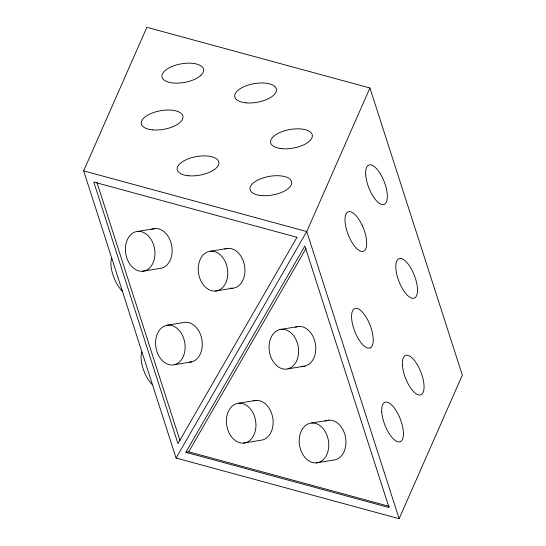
<?xml version="1.0" encoding="UTF-8"?>
<svg xmlns="http://www.w3.org/2000/svg" width="546" height="546" viewBox="0 0 546 546"><rect width="100%" height="100%" fill="white"/><g stroke="black" fill="none" stroke-linecap="round" stroke-linejoin="round"><path stroke-width="0.82" d="M83.674 170.878L146.86 27.3L369.935 87.974L462.325 375.122L399.14 518.7L176.065 458.026L83.674 170.878L306.75 231.552L399.14 518.7M369.935 87.974L306.75 231.552L176.065 458.026M185.831 452.279L304.866 245.993L389.018 507.541L185.831 452.279L188.698 451.808L389.414 506.401M188.698 451.808L306.026 248.471M166.271 325.402L162.735 326.972A20.086 14.612 80.7 0 0 158.381 355.057A20.086 14.612 80.7 0 0 180.037 361.391A20.086 14.612 80.7 0 0 180.617 332.207L177.511 328.692A20.086 14.612 80.7 0 0 166.271 325.402L183.456 322.584A20.086 14.612 80.7 0 1 194.697 325.866L197.795 329.381A20.086 14.612 80.7 0 1 201.542 350.491A20.086 14.612 80.7 0 1 189.319 362.189M287.899 368.878L291.441 367.301A20.086 14.612 80.7 0 0 295.796 339.223A20.086 14.612 80.7 0 0 274.133 332.889A20.086 14.612 80.7 0 0 273.56 362.073L276.658 365.588A20.086 14.612 80.7 0 0 287.899 368.878L305.084 366.059L308.62 364.482A20.086 14.612 80.7 0 0 314.243 339.387A20.086 14.612 80.7 0 0 295.482 327.225M137.783 231.395L154.968 228.576M210.599 251.201L227.784 248.382M142.581 271.246A20.086 14.612 80.7 0 0 151.617 240.322A20.086 14.612 80.7 0 0 126.351 242.397A20.086 14.612 80.7 0 0 142.581 271.246L159.766 268.427A20.086 14.612 80.7 0 0 171.512 244.717A20.086 14.612 80.7 0 0 151.269 229.566M215.397 291.052A20.086 14.612 80.7 0 0 224.433 260.128A20.086 14.612 80.7 0 0 199.167 262.203A20.086 14.612 80.7 0 0 215.397 291.052L232.582 288.233M279.764 329.572L296.942 326.747M174.413 364.708L191.591 361.889M238.773 403.228L255.958 400.402M311.589 423.027L328.774 420.208M243.571 443.072A20.086 14.612 80.7 0 0 252.607 412.148A20.086 14.612 80.7 0 0 227.341 414.223A20.086 14.612 80.7 0 0 243.571 443.072L260.756 440.253A20.086 14.612 80.7 0 0 272.707 417.574A20.086 14.612 80.7 0 0 253.699 400.839M316.387 462.878A20.086 14.612 80.7 0 0 325.423 431.954A20.086 14.612 80.7 0 0 300.157 434.029A20.086 14.612 80.7 0 0 316.387 462.878L333.572 460.06A20.086 14.612 80.7 0 0 345.318 436.35A20.086 14.612 80.7 0 0 325.075 421.198M96.915 182.371L180.023 440.683M305.084 366.059A20.086 14.612 80.7 0 1 301.262 366.291M122.318 291.038A20.086 7.856 68.8 0 1 111.759 258.238M152.471 384.766A20.086 7.856 68.8 0 1 141.919 351.965M224.802 249.072A20.086 14.612 80.7 0 1 244.704 266.591A20.086 14.612 80.7 0 1 230.269 288.179M296.976 237.298L177.941 443.584L93.789 182.036L296.976 237.298M200.908 75.314L197.618 77.771A21.151 9.439 -10.1 0 1 182.883 82.705L177.47 83.163A21.151 9.439 -10.1 0 1 163.09 72.734A21.151 9.439 -10.1 0 1 191.475 63.234A21.151 9.439 -10.1 0 1 200.908 75.314M370.379 347.843L368.195 348.15A21.151 8.272 68.8 0 1 352.743 325.102A21.151 8.272 68.8 0 1 358.34 308.92A21.151 8.272 68.8 0 1 372.809 334.787L373.28 339.441A21.151 8.272 68.8 0 1 370.379 347.843M401.173 258.579L398.928 258.722A21.151 8.272 68.8 0 0 395.782 266.721L396.171 271.301A21.151 8.272 68.8 0 0 410.421 297.59A21.151 8.272 68.8 0 0 416.482 282.186A21.151 8.272 68.8 0 0 401.173 258.579M362.155 225.239L359.65 220.557A21.151 8.272 68.8 0 0 345.386 215.936A21.151 8.272 68.8 0 0 353.91 245.263A21.151 8.272 68.8 0 0 366.687 244.779L366.578 240.465A21.151 8.272 68.8 0 0 362.155 225.239M365.69 174.713A21.151 8.272 68.8 0 0 382.91 204.627A21.151 8.272 68.8 0 0 380.883 174.713A21.151 8.272 68.8 0 0 365.69 174.713M402.402 365.151A21.151 8.272 68.8 0 0 419.621 395.065A21.151 8.272 68.8 0 0 417.594 365.151A21.151 8.272 68.8 0 0 402.402 365.151M281.954 148.689A21.151 9.439 -10.1 0 0 312.339 135.388A21.151 9.439 -10.1 0 0 280.139 132.405A21.151 9.439 -10.1 0 0 281.954 148.689M188.506 175.751A21.151 9.439 -10.1 0 0 218.891 162.449A21.151 9.439 -10.1 0 0 186.691 159.466A21.151 9.439 -10.1 0 0 188.506 175.751M246.055 102.825A21.151 9.439 -10.1 0 0 276.44 89.524A21.151 9.439 -10.1 0 0 244.239 86.548A21.151 9.439 -10.1 0 0 246.055 102.825M152.607 129.887A21.151 9.439 -10.1 0 0 182.992 116.585A21.151 9.439 -10.1 0 0 150.798 113.609A21.151 9.439 -10.1 0 0 152.607 129.887M261.322 195.557A21.151 9.439 -10.1 0 0 291.707 182.255A21.151 9.439 -10.1 0 0 259.514 179.272A21.151 9.439 -10.1 0 0 261.322 195.557M381.777 412.018A21.151 8.272 68.8 0 0 398.996 441.932A21.151 8.272 68.8 0 0 396.969 412.018A21.151 8.272 68.8 0 0 381.777 412.018"/></g></svg>
